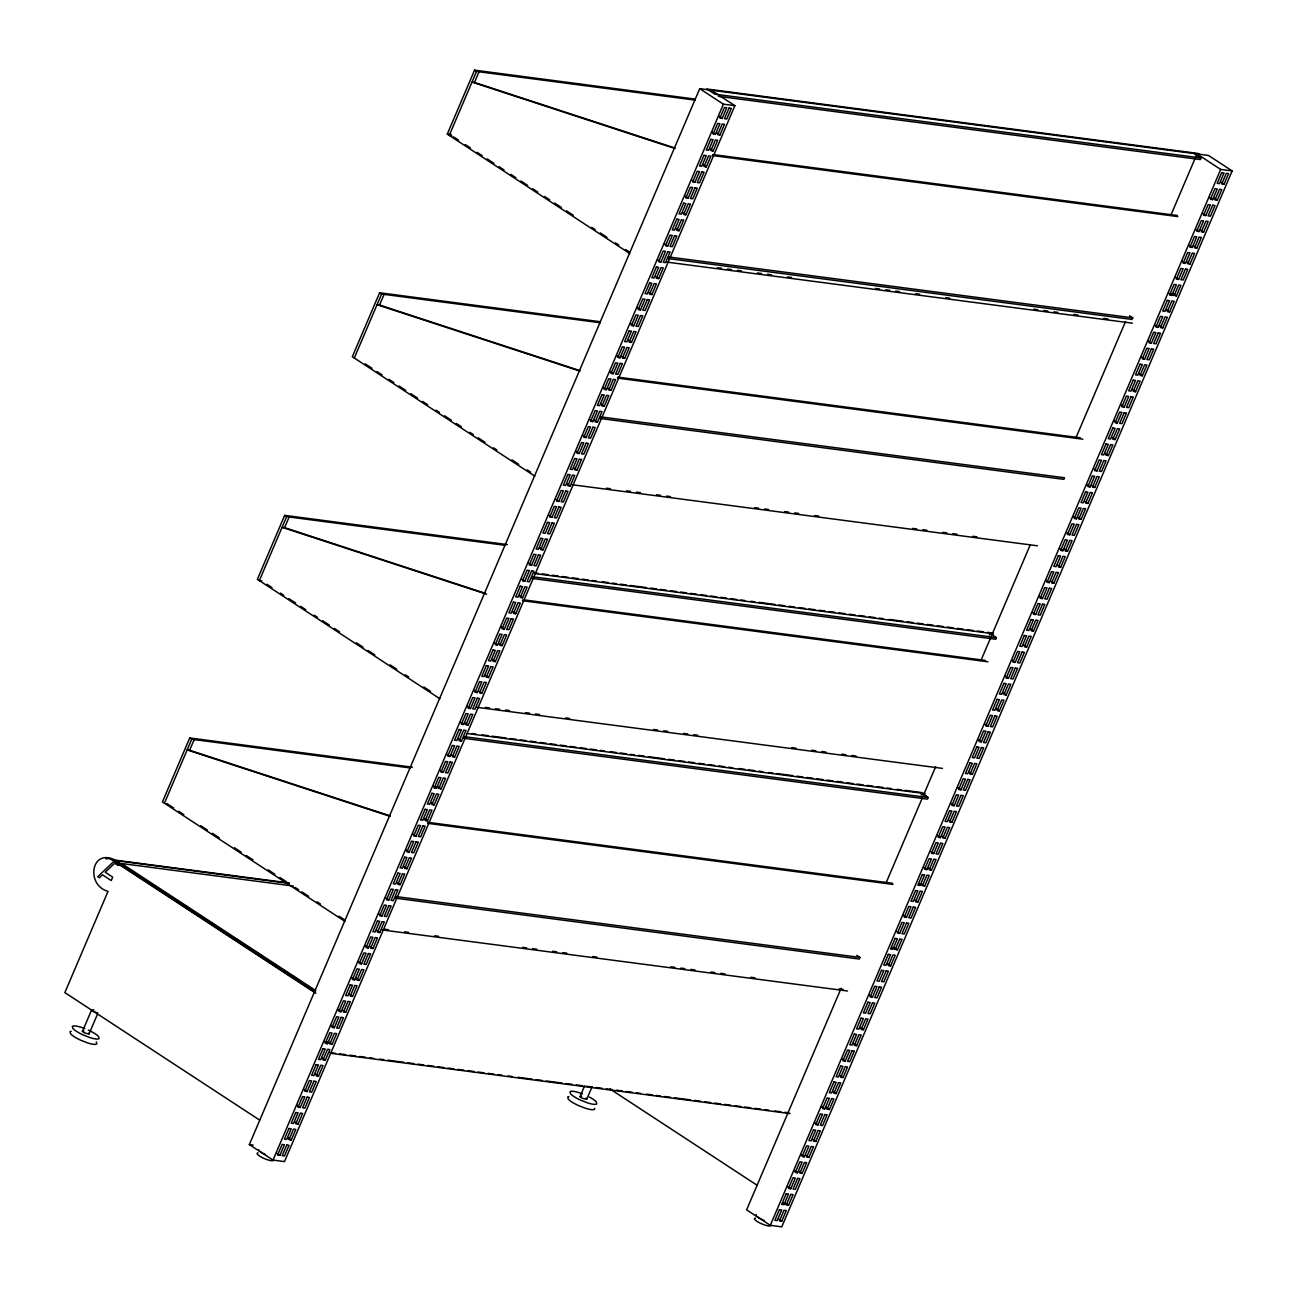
<?xml version="1.0" encoding="UTF-8"?>
<svg xmlns="http://www.w3.org/2000/svg" width="1297" height="1297" viewBox="0 0 1297 1297"><rect width="100%" height="100%" fill="white"/><g stroke="black" fill="none" stroke-linecap="round" stroke-linejoin="round"><path stroke-width="1.5" d="M594.496 1109.243L594.707 1108.4M115.433 863.624L116.827 860.365L289.361 882.998M118.676 863.137L114.736 860.559L97.745 876.707L99.383 877.777L102.479 874.843L111.25 880.566L112.709 877.145L105.219 872.233L114.801 863.137L117.832 865.115L118.676 863.137L293.317 886.046M412.414 767.192L189.719 737.961L162.433 801.919L344.921 921.373M507.37 544.578L284.659 515.363L257.39 579.321L439.878 698.759M600.3 321.721L379.616 292.765L352.33 356.724L534.818 476.161M629.775 253.547L447.287 134.11L474.556 70.151L695.257 99.107M164.411 803.216L191.697 739.258L410.436 767.97M505.392 545.356L286.637 516.66L259.351 580.618L261.864 580.943M354.308 358.004L381.594 294.046L600.333 322.758M695.289 100.145L476.534 71.448L449.265 135.407L451.761 135.731M389.716 816.202L187.141 749.925L189.638 750.25L194.193 739.582M486.586 594.221L282.098 527.312L284.594 527.636L289.134 516.984M579.613 370.991L377.038 304.714L379.535 305.038L384.09 294.37M674.57 148.393L471.995 82.1L474.491 82.441L479.031 71.773M97.437 1014.319L89.007 1034.049L84.905 1033.028A3.761 0.843 23.1 0 1 82.441 1031.423L91.536 1010.104A3.761 0.843 23.1 0 0 94 1011.709L95.038 1012.163M711.178 90.174L734.88 105.673L284.481 1161.593L273.035 1160.085L249.348 1144.586L699.732 88.666L1208.464 155.429L1232.15 170.928L781.767 1226.849L770.305 1225.341L746.618 1209.842L841.153 988.233M273.035 1160.085L723.418 104.182L734.88 105.673M279.876 1155.368L284.416 1144.732L282.13 1144.424L277.59 1155.076L279.876 1155.368L276.504 1153.163M300.304 1107.492L304.844 1096.857L302.558 1096.565L298.018 1107.2L300.304 1107.492L296.916 1105.287M307.113 1091.539L311.653 1080.904L309.351 1080.596L304.827 1091.231L307.113 1091.539L303.725 1089.318M327.525 1043.663L332.064 1033.028L329.778 1032.72L325.239 1043.355L327.525 1043.663L324.153 1041.442M334.334 1027.71L338.874 1017.059L336.588 1016.767L332.048 1027.402L334.334 1027.71L330.946 1025.489M341.143 1011.741L345.683 1001.106L343.397 1000.814L338.857 1011.449L341.143 1011.741L337.755 1009.536M354.762 979.835L359.301 969.183L356.999 968.891L352.46 979.527L354.762 979.835L351.374 977.614M361.571 963.866L366.111 953.23L363.809 952.938L359.269 963.574L361.571 963.866L358.183 961.661M368.364 947.912L372.904 937.277L370.618 936.969L366.078 947.604L368.364 947.912L364.992 945.691M381.983 915.99L386.522 905.355L384.236 905.063L379.697 915.698L381.983 915.99L378.594 913.785M388.792 900.037L393.331 889.402L391.046 889.094L386.506 899.729L388.792 900.037L385.404 897.816M409.22 852.161L413.743 841.526L411.457 841.218L406.918 851.87L409.22 852.161L405.831 849.94M416.013 836.208L420.552 825.573L418.266 825.265L413.727 835.9L416.013 836.208L412.641 833.987M436.44 788.333L440.98 777.697L438.694 777.389L434.155 788.025L436.44 788.333L433.052 786.112M443.25 772.364L447.789 761.728L445.487 761.436L440.964 772.072L443.25 772.364L439.861 770.159M450.059 756.41L454.599 745.775L452.296 745.467L447.757 756.119L450.059 756.41L446.671 754.189M463.661 724.488L468.201 713.853L465.915 713.561L461.375 724.196L463.661 724.488L460.289 722.283M470.471 708.535L475.01 697.899L472.724 697.591L468.185 708.243L470.471 708.535L467.082 706.33M477.28 692.582L481.819 681.946L479.533 681.638L474.994 692.274L477.28 692.582L473.891 690.361M497.562 645.031L502.101 634.379L499.815 634.087L495.276 644.722L497.562 645.031L494.189 642.809M504.371 629.061L508.91 618.426L506.624 618.118L502.085 628.769L504.371 629.061L500.982 626.856M524.799 581.186L529.338 570.55L527.036 570.242L522.496 580.894L524.799 581.186L521.41 578.981M531.608 565.233L536.131 554.597L533.845 554.289L529.306 564.925L531.608 565.233L528.219 563.011M552.019 517.357L556.559 506.722L554.273 506.414L549.733 517.049L552.019 517.357L548.631 515.136M558.829 501.404L563.368 490.752L561.066 490.461L556.543 501.096L558.829 501.404L555.44 499.183M579.24 453.528L583.78 442.877L581.494 442.585L576.954 453.22L579.24 453.528L575.868 451.307M586.049 437.559L590.589 426.924L588.303 426.632L583.763 437.267L586.049 437.559L582.677 435.354M592.859 421.606L597.398 410.971L595.112 410.663L590.573 421.298L592.859 421.606L589.47 419.385M606.477 389.684L611.017 379.048L608.715 378.756L604.191 389.392L606.477 389.684L603.089 387.479M613.286 373.731L617.826 363.095L615.524 362.787L610.984 373.423L613.286 373.731L609.898 371.509M620.096 357.777L624.619 347.126L622.333 346.834L617.794 357.469L620.096 357.777L616.707 355.556M633.698 325.855L638.237 315.22L635.952 314.912L631.412 325.547L633.698 325.855L630.326 323.634M640.507 309.902L645.047 299.25L642.761 298.959L638.221 309.594L640.507 309.902L637.119 307.681M660.935 262.026L665.474 251.375L663.172 251.083L658.633 261.718L660.935 262.026L657.547 259.805M667.744 246.057L672.268 235.422L669.982 235.13L665.442 245.765L667.744 246.057L664.356 243.852M688.156 198.182L692.695 187.546L690.409 187.254L685.87 197.89L688.156 198.182L684.767 195.977M694.965 182.229L699.505 171.593L697.219 171.285L692.679 181.937L694.965 182.229L691.577 180.007M715.377 134.353L719.916 123.718L717.63 123.41L713.091 134.061L715.377 134.353L712.004 132.132M722.186 118.4L726.725 107.764L724.439 107.456L719.9 118.092L722.186 118.4L718.814 116.179M329.827 1043.972L334.367 1033.32L336.653 1033.628L332.113 1044.263L326.439 1041.75M438.726 788.625L443.266 777.989L445.568 778.297L441.029 788.933L435.354 786.42M291.274 1140.014L295.813 1129.379L293.511 1129.071L288.988 1139.706L291.274 1140.014L287.885 1137.793M298.083 1124.061L302.623 1113.41L300.32 1113.118L295.781 1123.753L298.083 1124.061L294.695 1121.84M318.495 1076.186L323.034 1065.534L320.748 1065.242L316.209 1075.878L318.495 1076.186L315.122 1073.965M325.304 1060.216L329.843 1049.581L327.557 1049.289L323.018 1059.925L325.304 1060.216L321.915 1058.012M345.732 1012.341L350.271 1001.706L347.969 1001.414L343.429 1012.049L345.732 1012.341L342.343 1010.136M352.541 996.388L357.064 985.752L354.778 985.444L350.239 996.096L352.541 996.388L349.152 994.167M359.334 980.435L363.873 969.799L361.587 969.491L357.048 980.127L359.334 980.435L355.962 978.214M372.952 948.512L377.492 937.877L375.206 937.569L370.666 948.22L372.952 948.512L369.564 946.291M379.762 932.559L384.301 921.924L382.015 921.616L377.476 932.251L379.762 932.559L376.373 930.338M400.189 884.684L404.713 874.048L402.427 873.74L397.887 884.376L400.189 884.684L396.801 882.463M406.982 868.714L411.522 858.079L409.236 857.787L404.696 868.423L406.982 868.714L403.61 866.509M427.41 820.839L431.95 810.203L429.647 809.912L425.124 820.547L427.41 820.839L424.022 818.634M434.219 804.886L438.759 794.25L436.457 793.942L431.917 804.594L434.219 804.886L430.831 802.681M454.631 757.01L459.17 746.375L456.884 746.067L452.345 756.718L454.631 757.01L451.259 754.805M461.44 741.057L465.98 730.422L463.694 730.114L459.154 740.749L461.44 741.057L458.052 738.836M468.249 725.104L472.789 714.452L470.503 714.161L465.963 724.796L468.249 725.104L464.861 722.883M481.868 693.182L486.407 682.546L484.105 682.238L479.566 692.874L481.868 693.182L478.48 690.961M488.531 677.537L493.071 666.901L490.785 666.593L486.245 677.245L488.531 677.537L485.143 675.332M495.341 661.583L499.88 650.948L497.594 650.64L493.055 661.275L495.341 661.583L491.952 659.362M502.15 645.63L506.689 634.979L504.387 634.687L499.864 645.322L502.15 645.63L498.761 643.409M515.768 613.708L520.292 603.073L518.006 602.765L513.466 613.4L515.768 613.708L512.38 611.487M522.561 597.755L527.101 587.103L524.815 586.811L520.275 597.447L522.561 597.755L519.189 595.534M542.989 549.879L547.529 539.228L545.243 538.936L540.703 549.571L542.989 549.879L539.601 547.658M570.21 486.035L574.749 475.399L572.463 475.107L567.924 485.743L570.21 486.035L566.838 483.83M577.019 470.081L581.559 459.446L579.273 459.138L574.733 469.773L577.019 470.081L573.631 467.86M597.447 422.206L601.986 411.571L599.684 411.262L595.145 421.914L597.447 422.206L594.058 419.985M604.256 406.253L608.796 395.617L606.493 395.309L601.954 405.945L604.256 406.253L600.868 404.032M611.049 390.284L615.589 379.648L613.303 379.356L608.763 389.992L611.049 390.284L607.677 388.079M624.668 358.377L629.207 347.742L626.921 347.434L622.382 358.069L624.668 358.377L621.279 356.156M631.477 342.408L636.016 331.773L633.73 331.481L629.191 342.116L631.477 342.408L628.088 340.203M651.905 294.532L656.428 283.897L654.142 283.605L649.602 294.241L651.905 294.532L648.516 292.328M658.698 278.579L663.237 267.944L660.951 267.636L656.412 278.288L658.698 278.579L655.325 276.358M679.125 230.704L683.665 220.068L681.379 219.76L676.839 230.412L679.125 230.704L675.737 228.499M685.935 214.751L690.474 204.115L688.172 203.807L683.649 214.443L685.935 214.751L682.546 212.53M706.346 166.875L710.886 156.24L708.6 155.932L704.06 166.567L706.346 166.875L702.974 164.654M713.155 150.922L717.695 140.271L715.409 139.979L710.869 150.614L713.155 150.922L709.767 148.701M719.965 134.953L724.504 124.317L722.218 124.009L717.679 134.661L719.965 134.953L716.576 132.748M592.097 1086.724L586.698 1099.353L582.596 1098.348A3.761 0.843 23.1 0 1 580.132 1096.727L584.542 1085.784M921.162 794.996L921.843 793.407L925.15 793.845M989.368 635.108L990.049 633.503L993.356 633.941M886.418 882.073L922.167 798.271M923.756 794.542L935.672 766.608M980.954 660.465L1030.191 544.999M1076.267 436.992L1125.52 321.526M1170.786 215.383L1197.001 153.921L1220.688 169.437L1232.15 170.928M856.798 955.37L859.96 957.429L859.279 959.034L395.423 898.173M921.843 793.407L928.166 797.542L927.485 799.13L463.629 738.269M990.049 633.503L996.372 637.638L995.691 639.243L531.835 578.381M1129.606 315.787L1132.767 317.846L1132.086 319.451L668.231 258.589M1200.973 157.958L715.02 94.195L706.638 88.958L1198.039 153.435L1199.612 154.473L1194.65 153.824L1200.973 157.958L1200.292 159.563L718.36 96.318M770.305 1225.341L1220.688 169.437M790.781 1188.717L795.32 1178.065L793.018 1177.773L788.479 1188.409L790.781 1188.717L787.392 1186.496M797.574 1172.747L802.113 1162.112L799.827 1161.804L795.288 1172.456L797.574 1172.747L794.202 1170.543M804.383 1156.794L808.923 1146.159L806.637 1145.851L802.097 1156.486L804.383 1156.794L801.011 1154.573M818.002 1124.872L822.541 1114.236L820.255 1113.928L815.716 1124.58L818.002 1124.872L814.613 1122.667M824.811 1108.919L829.35 1098.283L827.048 1097.975L822.525 1108.611L824.811 1108.919L821.423 1106.698M845.222 1061.043L849.762 1050.408L847.476 1050.1L842.937 1060.735L845.222 1061.043L841.85 1058.822M872.459 997.215L876.999 986.563L874.697 986.271L870.174 996.907L872.459 997.215L869.071 994.994M899.68 933.37L904.22 922.734L901.934 922.443L897.394 933.078L899.68 933.37L896.292 931.165M906.49 917.417L911.029 906.781L908.743 906.473L904.204 917.109L906.49 917.417L903.101 915.196M926.917 869.541L931.457 858.906L929.155 858.598L924.615 869.233L926.917 869.541L923.529 867.32M933.71 853.588L938.25 842.937L935.964 842.645L931.424 853.28L933.71 853.588L930.338 851.367M940.52 837.619L945.059 826.983L942.773 826.692L938.234 837.327L940.52 837.619L937.147 835.414M954.138 805.713L958.678 795.061L956.392 794.769L951.852 805.405L954.138 805.713L950.75 803.492M960.947 789.743L965.487 779.108L963.185 778.816L958.661 789.451L960.947 789.743L957.559 787.538M981.391 741.819L985.931 731.184L983.629 730.876L979.105 741.527L981.391 741.819L978.003 739.598M988.038 726.239L992.578 715.604L990.276 715.296L985.752 725.931L988.038 726.239L984.65 724.018M1008.45 678.363L1012.989 667.728L1010.703 667.42L1006.164 678.055L1008.45 678.363L1005.078 676.142M1015.259 662.394L1019.799 651.759L1017.513 651.467L1012.973 662.102L1015.259 662.394L1011.887 660.189M1035.687 614.519L1040.226 603.883L1037.924 603.591L1033.401 614.227L1035.687 614.519L1032.299 612.314M1042.496 598.566L1047.036 587.93L1044.734 587.622L1040.194 598.274L1042.496 598.566L1039.108 596.361M1049.305 582.612L1053.829 571.977L1051.543 571.669L1047.003 582.304L1049.305 582.612L1045.917 580.391M1062.908 550.69L1067.447 540.055L1065.161 539.747L1060.622 550.398L1062.908 550.69L1059.536 548.485M1069.717 534.737L1074.256 524.101L1071.971 523.793L1067.431 534.429L1069.717 534.737L1066.329 532.516M1076.526 518.784L1081.066 508.132L1078.78 507.84L1074.24 518.476L1076.526 518.784L1073.138 516.563M1090.145 486.861L1094.684 476.226L1092.382 475.918L1087.843 486.553L1090.145 486.861L1086.756 484.64M1096.954 470.908L1101.477 460.257L1099.191 459.965L1094.652 470.6L1096.954 470.908L1093.566 468.687M1117.366 423.033L1121.905 412.381L1119.619 412.089L1115.08 422.725L1117.366 423.033L1113.977 420.812M1124.175 407.063L1128.714 396.428L1126.412 396.12L1121.889 406.772L1124.175 407.063L1120.786 404.859M1144.586 359.188L1149.126 348.553L1146.84 348.261L1142.3 358.896L1144.586 359.188L1141.214 356.983M1151.396 343.235L1155.935 332.599L1153.649 332.291L1149.11 342.927L1151.396 343.235L1148.023 341.014M1158.205 327.282L1162.744 316.63L1160.458 316.338L1155.919 326.974L1158.205 327.282L1154.816 325.061M1171.823 295.359L1176.363 284.724L1174.061 284.416L1169.537 295.051L1171.823 295.359L1168.435 293.138M1178.633 279.406L1183.172 268.755L1180.87 268.463L1176.33 279.098L1178.633 279.406L1175.244 277.185M1185.442 263.437L1189.965 252.802L1187.679 252.51L1183.14 263.145L1185.442 263.437L1182.053 261.232M1192.235 247.484L1196.774 236.848L1194.488 236.54L1189.949 247.176L1192.235 247.484L1188.863 245.263M1199.044 231.531L1203.584 220.879L1201.298 220.587L1196.758 231.223L1199.044 231.531L1195.672 229.31M1205.853 215.561L1210.393 204.926L1208.107 204.634L1203.567 215.27L1205.853 215.561L1202.465 213.357M1212.663 199.608L1217.202 188.973L1214.916 188.665L1210.377 199.3L1212.663 199.608L1209.274 197.387M786.258 1204.962L790.797 1194.326L793.083 1194.634L788.544 1205.27L782.869 1202.757M895.173 949.631L899.713 938.996L901.999 939.304L897.459 949.939L891.785 947.426M922.394 885.802L926.933 875.167L929.219 875.459L924.68 886.094L919.006 883.581M1174.109 295.667L1178.649 285.016L1180.935 285.324L1176.395 295.959L1170.721 293.446M781.751 1221.223L786.274 1210.587L783.988 1210.279L779.448 1220.931L781.751 1221.223L778.362 1219.018M802.162 1173.347L806.702 1162.712L804.416 1162.42L799.876 1173.055L802.162 1173.347L798.774 1171.142M808.971 1157.394L813.511 1146.759L811.225 1146.451L806.685 1157.086L808.971 1157.394L805.583 1155.173M815.781 1141.441L820.32 1130.789L818.018 1130.498L813.478 1141.133L815.781 1141.441L812.392 1139.22M829.383 1109.519L833.922 1098.883L831.636 1098.575L827.097 1109.211L829.383 1109.519L826.011 1107.298M836.192 1093.566L840.732 1082.914L838.446 1082.622L833.906 1093.258L836.192 1093.566L832.82 1091.344M843.001 1077.596L847.541 1066.961L845.255 1066.669L840.715 1077.304L843.001 1077.596L839.613 1075.391M856.62 1045.69L861.159 1035.038L858.857 1034.747L854.334 1045.382L856.62 1045.69L853.231 1043.469M863.429 1029.721L867.969 1019.085L865.666 1018.793L861.127 1029.429L863.429 1029.721L860.041 1027.516M890.65 965.892L895.189 955.257L892.903 954.949L888.364 965.6L890.65 965.892L887.261 963.671M917.887 902.063L922.41 891.428L920.124 891.12L915.585 901.755L917.887 902.063L914.498 899.842M931.489 870.141L936.029 859.506L933.743 859.198L929.203 869.849L931.489 870.141L928.117 867.92M945.108 838.219L949.647 827.583L947.361 827.291L942.822 837.927L945.108 838.219L941.719 836.014M951.917 822.266L956.456 811.63L954.154 811.322L949.615 821.974L951.917 822.266L948.529 820.044M972.328 774.39L976.868 763.755L974.582 763.447L970.043 774.098L972.328 774.39L968.956 772.185M999.42 710.886L1003.959 700.234L1001.673 699.942L997.134 710.578L999.42 710.886L996.047 708.665M1006.229 694.916L1010.768 684.281L1008.482 683.973L1003.943 694.625L1006.229 694.916L1002.84 692.711M1026.657 647.041L1031.196 636.405L1028.894 636.097L1024.354 646.749L1026.657 647.041L1023.268 644.836M1033.466 631.088L1038.005 620.452L1035.703 620.144L1031.164 630.78L1033.466 631.088L1030.077 628.867M1053.877 583.212L1058.417 572.577L1056.131 572.269L1051.591 582.904L1053.877 583.212L1050.489 580.991M1060.687 567.259L1065.226 556.608L1062.94 556.316L1058.401 566.951L1060.687 567.259L1057.298 565.038M1067.496 551.29L1072.035 540.654L1069.733 540.363L1065.21 550.998L1067.496 551.29L1064.107 549.085M1081.114 519.384L1085.638 508.732L1083.352 508.44L1078.812 519.076L1081.114 519.384L1077.726 517.163M1087.907 503.414L1092.447 492.779L1090.161 492.487L1085.621 503.123L1087.907 503.414L1084.535 501.209M1094.717 487.461L1099.256 476.826L1096.97 476.518L1092.431 487.153L1094.717 487.461L1091.344 485.24M1108.335 455.539L1112.875 444.903L1110.589 444.612L1106.049 455.247L1108.335 455.539L1104.947 453.334M1115.144 439.586L1119.684 428.95L1117.382 428.642L1112.858 439.278L1115.144 439.586L1111.756 437.365M1135.556 391.71L1140.095 381.075L1137.809 380.767L1133.27 391.402L1135.556 391.71L1132.184 389.489M1142.365 375.757L1146.905 365.106L1144.619 364.814L1140.079 375.449L1142.365 375.757L1138.977 373.536M1162.793 327.882L1167.332 317.23L1165.03 316.938L1160.491 327.574L1162.793 327.882L1159.405 325.66M1169.602 311.912L1174.142 301.277L1171.84 300.985L1167.3 311.62L1169.602 311.912L1166.214 309.707M1190.014 264.037L1194.553 253.401L1192.267 253.11L1187.728 263.745L1190.014 264.037L1186.625 261.832M1196.823 248.084L1201.362 237.448L1199.077 237.14L1194.537 247.792L1196.823 248.084L1193.435 245.863M1203.632 232.131L1208.172 221.495L1205.87 221.187L1201.346 231.823L1203.632 232.131L1200.244 229.909M1217.251 200.208L1221.774 189.573L1219.488 189.265L1214.949 199.916L1217.251 200.208L1213.862 197.987M1224.044 184.255L1228.583 173.62L1226.297 173.312L1221.758 183.947L1224.044 184.255L1220.672 182.034M82.295 1031.131L83.932 1031.018M579.986 1096.451L581.623 1096.322M105.868 858.841L109.321 858.403M97.794 1012.811L95.751 1012.422M712.831 154.538L1177.368 215.497M712.361 155.51L1177.822 216.583M447.287 134.11L451.291 134.645M668.912 256.984L1132.767 317.846M717.419 267.701L721.424 268.22M727.439 269.014L731.443 269.533M737.442 270.327L741.446 270.846M757.464 272.954L761.469 273.489M767.484 274.267L771.488 274.802M787.506 276.893L791.51 277.428M875.605 288.453L879.609 288.988M885.624 289.766L889.629 290.301M895.627 291.079L899.632 291.614M915.65 293.706L919.654 294.241M945.691 297.661L949.696 298.18M1033.79 309.221L1037.795 309.74M1043.793 310.534L1047.798 311.053M1053.812 311.847L1057.817 312.366M1073.835 314.474L1077.839 314.993M1103.877 318.413L1107.881 318.932M666.901 262.107L1132.362 323.18M617.875 377.135L1080.417 437.835M617.421 378.108L1082.882 439.197M600.706 416.888L1064.561 477.75L1063.88 479.355L600.025 418.477M606.461 488.207L610.465 488.726M626.483 490.833L630.488 491.352M636.487 492.147L640.491 492.665M656.509 494.773L660.513 495.292M666.528 496.086L670.533 496.605M754.627 507.646L758.632 508.181M764.63 508.959L768.635 509.494M784.669 511.585L788.673 512.12M794.672 512.899L798.676 513.434M814.694 515.525L818.699 516.06M912.812 528.398L916.817 528.933M922.816 529.711L926.82 530.246M942.838 532.354L946.842 532.872M952.857 533.667L956.862 534.186M972.88 536.293L976.884 536.812M571.945 484.705L1037.405 545.794M534.121 572.852L538.125 573.387M542.146 573.906L548.161 574.701M552.165 575.22L558.196 576.014M562.201 576.533L568.216 577.327M572.236 577.862L578.251 578.64M582.256 579.175L588.271 579.954M592.291 580.489L596.296 581.007M602.311 581.802L608.325 582.596M612.346 583.115L616.351 583.65M620.371 584.169L626.386 584.963M630.391 585.482L646.441 587.59M650.446 588.125L656.477 588.903M660.481 589.438L666.496 590.232M670.517 590.751L676.531 591.545M680.536 592.064L686.551 592.859M690.571 593.378L696.586 594.172M700.591 594.707L706.622 595.485M710.626 596.02L716.641 596.798M720.662 597.333L726.677 598.128M730.681 598.647L736.696 599.441M740.717 599.96L744.721 600.495M750.736 601.273L754.757 601.808M758.761 602.327L774.812 604.434M778.816 604.969L784.831 605.748M788.852 606.283L794.866 607.077M798.871 607.596L804.902 608.39M808.906 608.909L814.921 609.703M818.942 610.222L824.957 611.017M828.961 611.552L834.976 612.33M838.997 612.865L845.012 613.643M849.016 614.178L855.031 614.973M859.052 615.491L865.067 616.286M869.071 616.805L875.102 617.599M879.107 618.118L883.111 618.653M889.142 619.447L903.182 621.279M907.187 621.814L913.201 622.592M917.222 623.127L923.237 623.922M927.242 624.441L933.256 625.235M937.277 625.754L943.292 626.548M947.296 627.067L953.311 627.861M957.332 628.397L963.347 629.175M967.351 629.71L973.382 630.488M977.387 631.023L983.402 631.817M987.422 632.336L993.437 633.131M535.304 573.631L992.61 633.633M532.516 576.776L996.372 637.638M522.934 599.749L985.477 660.432M522.464 600.722L987.925 661.794M485.467 707.4L489.488 707.919M495.486 708.713L499.491 709.232M505.506 710.026L509.51 710.545M525.528 712.653L529.533 713.172M535.531 713.966L539.536 714.485M565.573 717.906L569.578 718.425M653.672 729.465L657.676 729.984M663.675 730.778L667.679 731.297M683.697 733.405L687.702 733.924M693.717 734.718L697.721 735.237M791.835 747.591L795.839 748.126M811.857 750.217L815.862 750.752M821.86 751.53L825.865 752.065M841.883 754.157L845.887 754.692M851.902 755.47L855.907 756.005M477.004 707.319L942.465 768.391M471.946 733.535L475.95 734.07M481.965 734.864L487.98 735.642M492.001 736.177L506.041 738.009M510.045 738.544L516.06 739.322M520.081 739.857L526.096 740.652M530.1 741.171L536.115 741.965M540.136 742.484L546.15 743.278M550.155 743.797L556.186 744.591M560.191 745.127L566.205 745.905M570.226 746.44L576.241 747.234M580.245 747.753L586.26 748.547M590.281 749.066L596.296 749.861M600.3 750.379L604.321 750.914M610.336 751.693L616.351 752.487M620.355 753.022L626.386 753.8M630.391 754.335L634.395 754.854M638.416 755.389L644.431 756.167M648.435 756.702L664.486 758.81M668.506 759.329L674.521 760.123M678.526 760.642L684.54 761.436M688.561 761.971L694.576 762.749M698.58 763.285L704.595 764.063M708.616 764.598L714.631 765.392M718.635 765.911L724.666 766.705M728.671 767.224L732.675 767.759M738.706 768.537L744.721 769.332M748.726 769.867L754.741 770.645M758.761 771.18L762.766 771.699M768.781 772.493L772.801 773.012M776.806 773.547L792.856 775.655M796.861 776.173L802.875 776.968M806.896 777.487L812.911 778.281M816.915 778.816L822.947 779.594M826.951 780.129L832.966 780.907M836.987 781.442L843.001 782.237M847.006 782.756L853.021 783.55M857.041 784.069L863.056 784.863M867.061 785.382L873.076 786.177M877.096 786.712L883.111 787.49M887.116 788.025L891.136 788.544M897.151 789.338L901.156 789.857M905.176 790.392L921.227 792.499M467.098 733.518L924.404 793.537M922.816 795.223L926.123 795.661M464.31 736.664L928.166 797.542M427.978 822.347L892.531 883.306M427.524 823.319L892.985 884.408M396.104 896.567L859.96 957.429M109.11 858.533L112.499 860.154L289.377 883.468M117.832 865.115L121.853 865.65M384.512 929.203L388.516 929.738M404.534 931.83L408.555 932.365M434.576 935.786L438.581 936.304M522.675 947.345L526.679 947.864M532.694 948.658L536.699 949.177M552.717 951.285L556.721 951.803M562.72 952.598L566.724 953.117M592.761 956.538L596.766 957.056M670.857 966.784L674.862 967.303M680.86 968.097L684.865 968.616M690.879 969.41L694.884 969.929M710.902 972.037L714.906 972.555M720.905 973.35L724.91 973.885M750.947 977.289L754.951 977.825M839.046 988.849L843.05 989.384M382.048 929.917L847.508 991.005M329.519 1052.548L335.534 1053.326M339.555 1053.861L345.569 1054.639M349.574 1055.174L355.589 1055.969M359.609 1056.488L365.624 1057.282M369.629 1057.801L373.649 1058.336M379.664 1059.114L383.669 1059.649M387.69 1060.168L403.724 1062.275M407.744 1062.81L413.759 1063.589M417.764 1064.124L423.795 1064.918M427.799 1065.437L433.814 1066.231M437.835 1066.75L443.85 1067.544M447.854 1068.063L453.869 1068.858M457.89 1069.393L463.904 1070.171M467.909 1070.706L473.924 1071.484M477.945 1072.019L483.959 1072.814M487.964 1073.332L493.995 1074.127M497.999 1074.646L502.004 1075.181M508.035 1075.959L512.039 1076.494M518.054 1077.288L532.094 1079.12M536.115 1079.655L542.13 1080.433M546.134 1080.968L562.185 1083.076M566.189 1083.595L572.204 1084.389M576.225 1084.908L582.24 1085.702M586.244 1086.237L592.275 1087.016M596.28 1087.551L602.294 1088.329M606.315 1088.864L612.33 1089.658M616.334 1090.177L622.349 1090.972M626.37 1091.49L632.385 1092.285M636.389 1092.804L640.41 1093.339M646.425 1094.133L652.44 1094.911M656.444 1095.446L660.465 1095.965M664.469 1096.5L670.484 1097.278M674.505 1097.813L690.555 1099.921M694.56 1100.44L700.575 1101.234M704.595 1101.753L710.61 1102.547M714.615 1103.082L720.629 1103.86M724.65 1104.396L730.665 1105.174M734.669 1105.709L740.684 1106.503M744.705 1107.022L750.72 1107.816M754.724 1108.335L760.755 1109.13M764.76 1109.648L768.764 1110.183M774.795 1110.978L780.81 1111.756M784.815 1112.291L788.835 1112.81M330.703 1053.31L790.019 1113.588M249.348 1144.586L253.158 1145.089M93.027 1009.698L93.838 1009.925M474.491 82.441L675.153 148.085M379.535 305.038L580.197 370.699M284.594 527.636L485.256 593.296M189.638 750.25L390.3 815.91M582.434 1093.857L578.948 1092.641A14.429 3.226 23.1 0 0 570.015 1091.701L570.518 1093.744A15.061 3.356 23.1 0 0 580.797 1100.245L587.833 1102.969A14.429 3.226 23.1 0 0 596.766 1103.909L596.28 1101.866A15.061 3.356 23.1 0 0 589.357 1097.019M84.743 1028.553L81.257 1027.321A14.429 3.226 23.1 0 0 72.324 1026.397L72.827 1028.424A15.061 3.356 23.1 0 0 83.105 1034.941L90.142 1037.665A14.429 3.226 23.1 0 0 99.075 1038.605L98.588 1036.562A15.061 3.356 23.1 0 0 88.293 1030.045M116.26 860.657C90.92 846.552 85.391 885.381 108.04 891.331L64.85 992.594L259.595 1120.057M1173.023 293.738L1176.395 295.959M699.732 88.666L723.418 104.182M474.556 70.151L476.534 71.448M453.447 136.834L458.506 140.141M465.25 144.567L470.308 147.874M477.053 152.3L482.127 155.608M487.186 158.915L493.93 163.341M498.988 166.648L504.047 169.956M510.807 174.382L515.866 177.689M520.924 180.996L527.668 185.422M532.727 188.73L537.801 192.037M544.545 196.463L549.604 199.77M554.662 203.094L561.406 207.504M566.481 210.811L573.225 215.237M591.772 227.38L595.161 229.585M600.219 232.893L606.964 237.319M615.394 242.831L618.766 245.052M625.527 249.462L628.899 251.667M379.616 292.765L381.594 294.046M365.235 363.857L371.996 368.267M377.054 371.591L382.112 374.898M388.857 379.308L393.915 382.631M398.973 385.939L405.734 390.365M410.792 393.672L417.537 398.082M422.595 401.405L427.653 404.713M436.1 410.225L439.472 412.446M444.531 415.753L451.275 420.163M456.333 423.487L461.408 426.794M469.838 432.323L473.21 434.527M478.269 437.835L485.013 442.261M493.46 447.773L496.832 449.978M512.007 459.916L518.768 464.342M527.198 469.854L530.57 472.059M921.308 883.889L924.68 886.094M284.659 515.363L286.637 516.66M894.071 947.718L897.459 949.939M266.923 584.25L271.981 587.573M280.411 593.086L283.784 595.291M288.842 598.614L295.603 603.024M300.661 606.331L305.719 609.655M314.15 615.167L317.522 617.372M322.596 620.696L329.341 625.105M334.399 628.413L339.457 631.736M356.335 642.777L363.079 647.187M368.137 650.51L374.882 654.92M390.073 664.858L396.817 669.268M405.248 674.797L408.636 677.002M423.811 686.94L430.555 691.366M437.64 786.712L441.029 788.933M189.719 737.961L191.697 739.258M785.171 1203.049L788.544 1205.27M609.963 1088.945L757.286 1185.361M166.908 803.54L173.652 807.966M178.71 811.274L183.785 814.581M200.646 825.622L207.39 830.048M212.465 833.355L219.209 837.781M234.384 847.719L241.145 852.129M246.203 855.436L252.947 859.862M268.122 869.801L274.883 874.21M279.941 877.518L286.686 881.944M295.116 887.456L298.505 889.677M301.877 891.882L308.621 896.292M317.052 901.82L320.424 904.025M338.987 916.168L344.045 919.492M116.827 860.365L117.816 861.013M121.756 863.591L315.803 990.6M131.516 870.644L134.904 872.849M165.4 892.822L170.491 896.146M184.044 905.014L190.821 909.456M211.152 922.767L216.242 926.09M236.573 939.401L239.961 941.622M255.201 951.593L261.994 956.035M272.159 962.698L275.548 964.903M282.324 969.345L287.399 972.669M292.49 975.993L295.878 978.214M315.284 991.411L116.308 861.176L114.428 860.932L315.09 992.27M112.499 860.154L315.836 993.259M328.725 1042.042L332.113 1044.263M96.302 1041.896L96.805 1043.939A14.429 3.226 23.1 0 1 87.872 1042.999L80.836 1040.275A15.061 3.356 23.1 0 1 70.557 1033.758L70.054 1031.715A14.429 3.226 23.1 0 1 71.173 1031.293M89.104 1033.855L88.974 1033.563A3.761 0.843 23.1 0 0 88.601 1033.206M568.864 1096.597A14.429 3.226 23.1 0 0 567.746 1097.035L568.232 1099.062A15.061 3.356 23.1 0 0 578.527 1105.579L585.563 1108.303A14.429 3.226 23.1 0 0 594.496 1109.243M585.887 1098.137A3.761 0.843 23.1 0 1 586.795 1098.899M764.338 1220.558A8.917 1.994 23.1 0 1 756.2 1214.608M770.84 1225.341A8.917 1.994 23.1 0 1 760.609 1223.347A8.917 1.994 23.1 0 1 755.405 1218.126M264.912 1154.379A8.917 1.994 23.1 0 1 258.67 1149.823M273.57 1160.085A8.917 1.994 23.1 0 1 263.323 1158.108A8.917 1.994 23.1 0 1 258.119 1152.871M288.939 1128.471L284.4 1139.106L286.686 1139.415L291.225 1128.779L288.939 1128.471M295.748 1112.518L291.209 1123.153L293.495 1123.461L298.034 1112.81L295.748 1112.518M316.16 1064.642L311.62 1075.278L313.923 1075.586L318.462 1064.934L316.16 1064.642M322.969 1048.689L318.43 1059.325L320.732 1059.617L325.255 1048.981L322.969 1048.689M350.206 984.845L345.667 995.48L347.953 995.788L352.492 985.153L350.206 984.845M377.427 921.016L372.888 931.651L375.173 931.959L379.713 921.308L377.427 921.016M397.839 873.14L393.315 883.776L395.601 884.084L400.141 873.432L397.839 873.14M404.648 857.187L400.108 867.823L402.41 868.115L406.95 857.479L404.648 857.187M425.076 809.312L420.536 819.947L422.822 820.239L427.362 809.604L425.076 809.312M431.885 793.342L427.345 803.994L429.631 804.286L434.171 793.651L431.885 793.342M459.106 729.514L454.566 740.149L456.868 740.457L461.392 729.822L459.106 729.514M486.359 665.62L481.819 676.272L484.105 676.564L488.645 665.928L486.359 665.62M493.006 650.04L488.466 660.676L490.752 660.984L495.292 650.348L493.006 650.04M513.434 602.165L508.894 612.8L511.18 613.108L515.72 602.473L513.434 602.165M520.227 586.212L515.687 596.847L517.989 597.155L522.529 586.503L520.227 586.212M540.654 538.336L536.115 548.971L538.401 549.28L542.94 538.628L540.654 538.336M547.464 522.367L542.924 533.018L545.21 533.31L549.75 522.675L547.464 522.367M567.875 474.507L563.336 485.143L565.638 485.435L570.177 474.799L567.875 474.507M574.684 458.538L570.145 469.174L572.447 469.482L576.987 458.846L574.684 458.538M601.921 394.71L597.382 405.345L599.668 405.653L604.207 395.001L601.921 394.71M629.142 330.881L624.603 341.516L626.889 341.808L631.428 331.173L629.142 330.881M649.57 283.005L645.031 293.641L647.316 293.933L651.856 283.297L649.57 283.005M656.363 267.036L651.84 277.671L654.126 277.98L658.665 267.344L656.363 267.036M676.791 219.161L672.251 229.812L674.537 230.104L679.077 219.469L676.791 219.161M683.6 203.207L679.061 213.843L681.347 214.151L685.886 203.516L683.6 203.207M704.012 155.332L699.472 165.967L701.774 166.275L706.314 155.64L704.012 155.332M710.821 139.379L706.281 150.014L708.584 150.306L713.123 139.671L710.821 139.379M286.718 1145.04L282.179 1155.676L284.465 1155.967L289.004 1145.332L286.718 1145.04M307.13 1097.165L302.59 1107.8L304.892 1108.092L309.416 1097.457L307.13 1097.165M313.939 1081.195L309.399 1091.831L311.685 1092.139L316.225 1081.503L313.939 1081.195M341.16 1017.367L336.636 1028.002L338.922 1028.31L343.462 1017.675L341.16 1017.367M368.397 953.538L363.857 964.174L366.143 964.465L370.683 953.83L368.397 953.538M388.808 905.663L384.269 916.298L386.571 916.59L391.11 905.954L388.808 905.663M395.617 889.693L391.078 900.345L393.38 900.637L397.92 890.001L395.617 889.693M416.045 841.818L411.506 852.469L413.792 852.761L418.331 842.126L416.045 841.818M422.854 825.865L418.315 836.5L420.601 836.808L425.14 826.173L422.854 825.865M450.075 762.036L445.536 772.672L447.822 772.98L452.361 762.328L450.075 762.036M477.296 698.191L472.773 708.843L475.059 709.135L479.598 698.499L477.296 698.191M511.196 618.734L506.657 629.369L508.959 629.661L513.499 619.026L511.196 618.734M531.624 570.858L527.085 581.494L529.371 581.786L533.91 571.15L531.624 570.858M538.433 554.889L533.894 565.524L536.18 565.832L540.719 555.197L538.433 554.889M552.036 522.983L547.512 533.618L549.798 533.91L554.338 523.275L552.036 522.983M558.845 507.014L554.305 517.649L556.608 517.957L561.147 507.322L558.845 507.014M565.654 491.06L561.115 501.696L563.417 502.004L567.94 491.352L565.654 491.06M586.082 443.185L581.542 453.82L583.828 454.128L588.368 443.477L586.082 443.185M592.891 427.232L588.352 437.867L590.638 438.159L595.177 427.524L592.891 427.232M620.112 363.387L615.572 374.039L617.858 374.33L622.398 363.695L620.112 363.387M640.523 315.511L636 326.163L638.286 326.455L642.826 315.82L640.523 315.511M647.333 299.558L642.793 310.194L645.095 310.502L649.635 299.866L647.333 299.558M667.76 251.683L663.221 262.318L665.507 262.626L670.046 251.991L667.76 251.683M674.57 235.73L670.03 246.365L672.316 246.657L676.856 236.022L674.57 235.73M694.981 187.854L690.442 198.49L692.744 198.781L697.283 188.146L694.981 187.854M701.79 171.885L697.251 182.537L699.553 182.828L704.076 172.193L701.79 171.885M729.027 108.056L724.488 118.692L726.774 119L731.313 108.364L729.027 108.056M779.416 1209.679L774.876 1220.331L777.162 1220.623L781.702 1209.988L779.416 1209.679M786.209 1193.726L781.669 1204.362L783.972 1204.67L788.511 1194.034L786.209 1193.726M813.446 1129.898L808.906 1140.533L811.192 1140.841L815.732 1130.19L813.446 1129.898M833.858 1082.022L829.318 1092.658L831.62 1092.966L836.16 1082.314L833.858 1082.022M840.667 1066.053L836.127 1076.705L838.429 1076.996L842.953 1066.361L840.667 1066.053M854.285 1034.147L849.746 1044.782L852.032 1045.09L856.571 1034.439L854.285 1034.147M861.095 1018.194L856.555 1028.829L858.841 1029.121L863.38 1018.485L861.095 1018.194M867.904 1002.224L863.364 1012.86L865.65 1013.168L870.19 1002.532L867.904 1002.224M881.506 970.318L876.967 980.954L879.269 981.245L883.808 970.61L881.506 970.318M888.315 954.349L883.776 964.984L886.078 965.292L890.601 954.657L888.315 954.349M895.125 938.396L890.585 949.031L892.871 949.339L897.411 938.688L895.125 938.396M915.552 890.52L911.013 901.156L913.299 901.464L917.838 890.812L915.552 890.52M922.345 874.567L917.806 885.203L920.108 885.494L924.648 874.859L922.345 874.567M949.582 810.722L945.043 821.358L947.329 821.666L951.868 811.03L949.582 810.722M969.994 762.847L965.454 773.498L967.757 773.79L972.296 763.155L969.994 762.847M976.803 746.894L972.264 757.529L974.566 757.837L979.089 747.202L976.803 746.894M997.085 699.342L992.545 709.978L994.848 710.27L999.387 699.634L997.085 699.342M1003.894 683.373L999.355 694.025L1001.657 694.317L1006.18 683.681L1003.894 683.373M1024.322 635.498L1019.782 646.149L1022.068 646.441L1026.608 635.806L1024.322 635.498M1031.131 619.544L1026.592 630.18L1028.878 630.488L1033.417 619.853L1031.131 619.544M1058.352 555.716L1053.812 566.351L1056.098 566.659L1060.638 556.008L1058.352 555.716M1085.573 491.871L1081.033 502.523L1083.335 502.814L1087.875 492.179L1085.573 491.871M1106.001 443.996L1101.461 454.647L1103.747 454.939L1108.287 444.304L1106.001 443.996M1112.81 428.042L1108.27 438.678L1110.556 438.986L1115.096 428.35L1112.81 428.042M1133.221 380.167L1128.682 390.802L1130.984 391.11L1135.524 380.475L1133.221 380.167M1140.031 364.214L1135.491 374.849L1137.793 375.157L1142.333 364.506L1140.031 364.214M1167.268 300.385L1162.728 311.021L1165.014 311.312L1169.554 300.677L1167.268 300.385M1221.709 172.712L1217.186 183.347L1219.472 183.655L1224.011 173.004L1221.709 172.712M797.606 1178.373L793.067 1189.009L795.353 1189.317L799.892 1178.665L797.606 1178.373M824.827 1114.545L820.288 1125.18L822.59 1125.472L827.129 1114.836L824.827 1114.545M852.064 1050.7L847.525 1061.335L849.811 1061.643L854.35 1051.008L852.064 1050.7M872.476 1002.824L867.936 1013.46L870.238 1013.768L874.762 1003.132L872.476 1002.824M879.285 986.871L874.745 997.506L877.031 997.815L881.571 987.163L879.285 986.871M886.094 970.918L881.555 981.553L883.841 981.845L888.38 971.21L886.094 970.918M906.506 923.042L901.982 933.678L904.268 933.97L908.808 923.334L906.506 923.042M913.315 907.073L908.775 917.725L911.078 918.017L915.617 907.381L913.315 907.073M940.552 843.245L936.012 853.88L938.298 854.188L942.838 843.553L940.552 843.245M960.964 795.369L956.424 806.004L958.726 806.312L963.266 795.677L960.964 795.369M967.773 779.416L963.233 790.051L965.535 790.343L970.059 779.708L967.773 779.416M981.391 747.494L976.852 758.129L979.138 758.437L983.677 747.802L981.391 747.494M988.055 731.848L983.515 742.5L985.817 742.792L990.357 732.157L988.055 731.848M994.864 715.895L990.324 726.531L992.627 726.839L997.15 716.203L994.864 715.895M1015.292 668.02L1010.752 678.655L1013.038 678.963L1017.578 668.328L1015.292 668.02M1022.101 652.067L1017.561 662.702L1019.847 663.01L1024.387 652.359L1022.101 652.067M1042.512 604.191L1037.973 614.827L1040.259 615.135L1044.798 604.483L1042.512 604.191M1049.322 588.222L1044.782 598.874L1047.068 599.165L1051.608 588.53L1049.322 588.222M1076.542 524.393L1072.003 535.029L1074.305 535.337L1078.845 524.701L1076.542 524.393M1103.779 460.565L1099.24 471.2L1101.526 471.508L1106.065 460.857L1103.779 460.565M1124.191 412.689L1119.651 423.325L1121.954 423.633L1126.493 412.981L1124.191 412.689M1131 396.736L1126.461 407.371L1128.763 407.663L1133.286 397.028L1131 396.736M1151.428 348.861L1146.888 359.496L1149.174 359.788L1153.714 349.152L1151.428 348.861M1158.237 332.891L1153.698 343.527L1155.984 343.835L1160.523 333.199L1158.237 332.891M1185.458 269.063L1180.918 279.698L1183.204 280.006L1187.744 269.371L1185.458 269.063M1212.679 205.234L1208.139 215.869L1210.441 216.161L1214.981 205.526L1212.679 205.234"/></g></svg>
